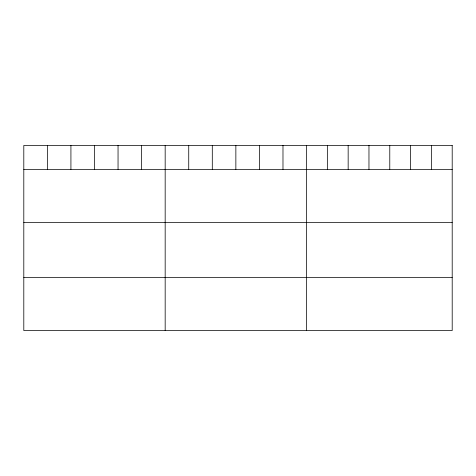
<?xml version="1.0" encoding="UTF-8"?>
<svg xmlns="http://www.w3.org/2000/svg" width="476" height="476" viewBox="0 0 476 476"><rect width="100%" height="100%" fill="white"/><g stroke="black" fill="none" stroke-linecap="round" stroke-linejoin="round"><path stroke-width="0.71" d="M23.8 169.361L452.2 169.361M23.8 222.554L452.2 222.554M23.8 277.359L452.2 277.359M431.393 145.448L431.393 169.361M410.586 145.448L410.586 169.361M389.779 145.448L389.779 169.361M368.965 145.448L368.965 169.361M348.158 145.448L348.158 169.361M327.351 145.448L327.351 169.361M306.544 145.448L306.544 330.552M282.982 145.448L282.982 169.361M259.42 145.448L259.42 169.361M235.858 145.448L235.858 169.361M212.296 145.448L212.296 169.361M188.734 145.448L188.734 169.361M165.172 145.448L165.172 330.552M141.61 145.448L141.61 169.361M118.048 145.448L118.048 169.361M94.486 145.448L94.486 169.361M70.924 145.448L70.924 169.361M47.362 145.448L47.362 169.361M452.2 145.448L23.8 145.448L23.8 330.552L452.2 330.552L452.2 145.448"/></g></svg>
